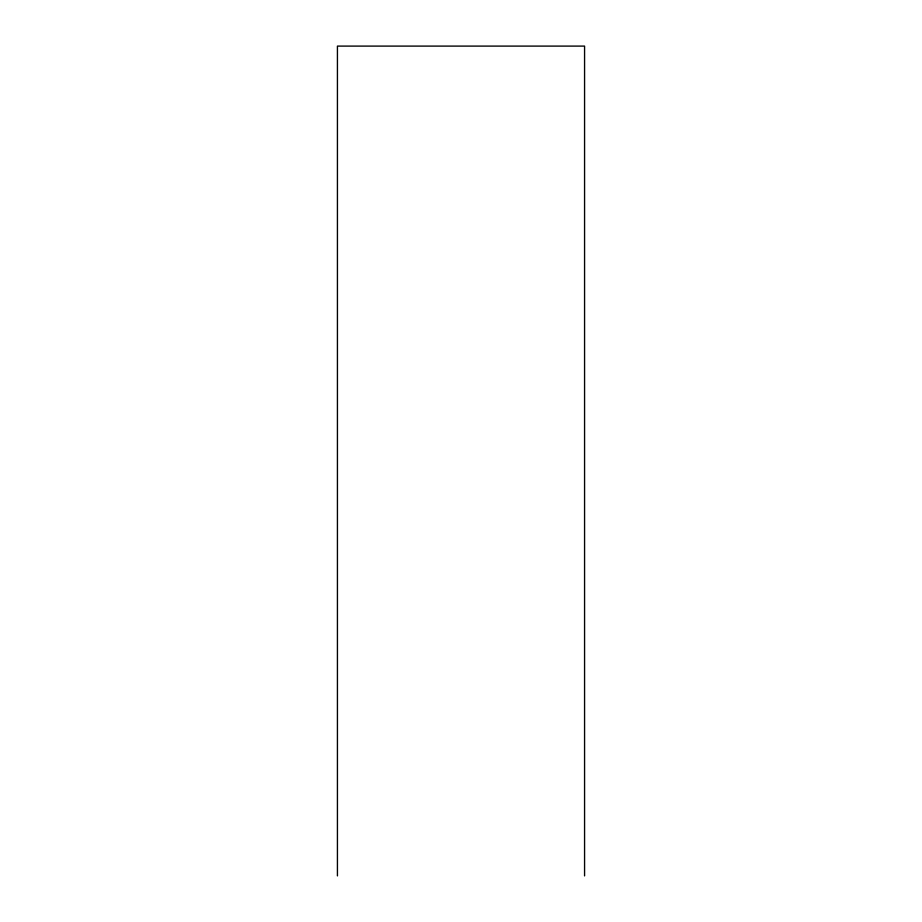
<?xml version="1.0" encoding="UTF-8"?>
<svg xmlns="http://www.w3.org/2000/svg" width="922" height="922" viewBox="0 0 922 922"><rect width="100%" height="100%" fill="white"/><g stroke="black" fill="none" stroke-linecap="round" stroke-linejoin="round"><path stroke-width="1.38" d="M584.571 875.9L584.571 46.1L337.429 46.1L337.429 875.9"/></g></svg>
